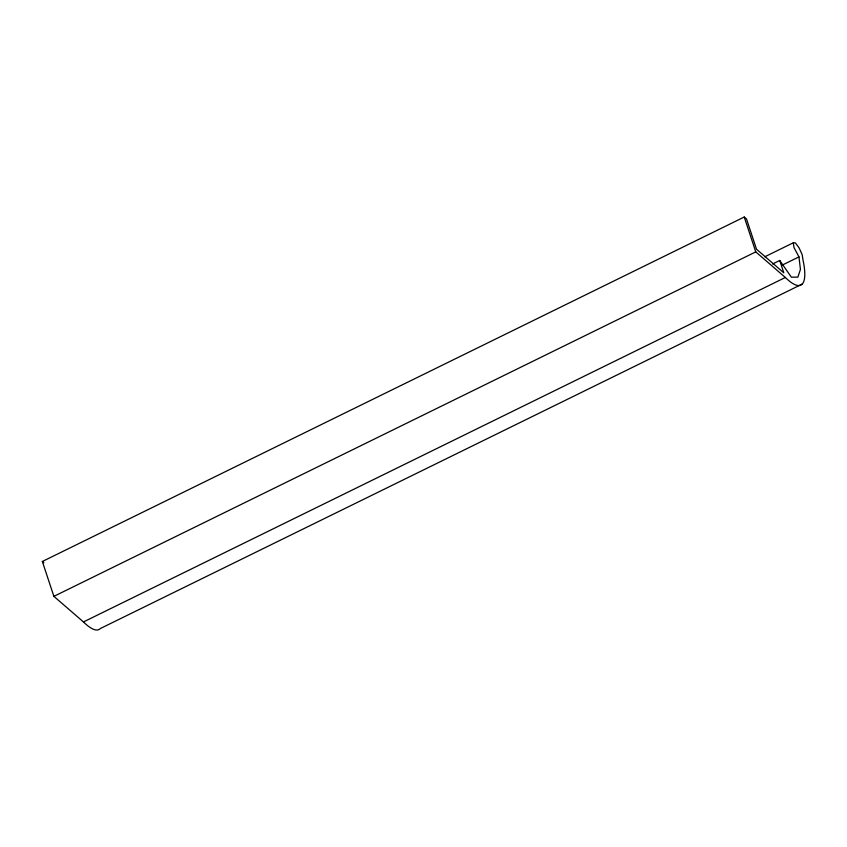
<?xml version="1.0" encoding="UTF-8"?>
<svg xmlns="http://www.w3.org/2000/svg" width="847" height="847" viewBox="0 0 847 847"><rect width="100%" height="100%" fill="white"/><g stroke="black" fill="none" stroke-linecap="round" stroke-linejoin="round"><path stroke-width="1.27" d="M802.204 284.084L100.317 628.548A77.373 18.708 63.9 0 1 83.461 621.942L53.88 596.352L42.35 561.487L744.238 217.023L746.514 218.992L756.498 249.198L783.803 272.819L779.727 260.474L772.602 263.978M53.88 596.352L755.768 251.887L785.349 277.477A77.373 18.708 63.9 0 0 802.903 259.447L802.173 254.651L799.049 247.79L795.365 242.888L793.268 242.803L764.767 256.789M782.342 265.058L798.965 256.906L793.999 247.589L793.268 242.803M83.461 621.942L785.349 277.477M42.35 561.487L43.864 562.8M779.727 260.474L791.363 277.181L797.863 277.138L800.436 269.441L798.965 256.906M744.238 217.023L755.768 251.887"/></g></svg>
